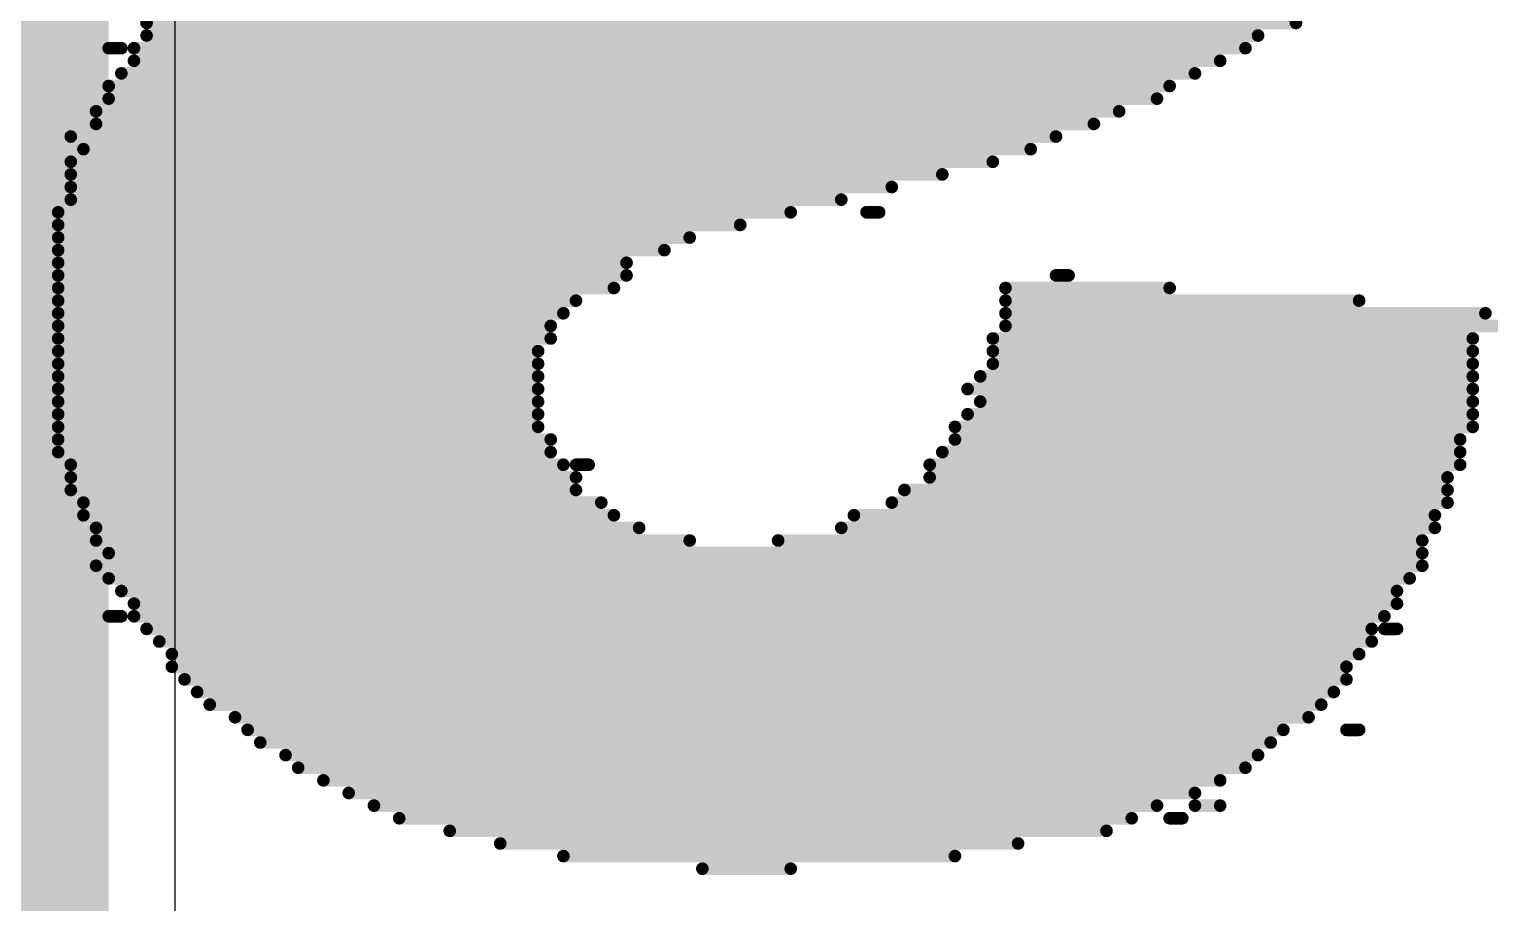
# Model space of a CAD drawing. Header units: inches. Extents: x -0.3 to 9.9, y -0.4 to 5.
# Drawn here: x 1.6047 to 1.7205, y 1.3953 to 1.4645 of the extents above; entities that cross this region are included whole.
import ezdxf

# ---------------------------------------------------------------- set-up
doc = ezdxf.new("R2010")
doc.units = ezdxf.units.IN
doc.header["$MEASUREMENT"] = 0
doc.layers.add('Bottom Layer', color=5, linetype='Continuous')
doc.layers.add('Bottom Overlay', color=54, linetype='Continuous')

msp = doc.modelspace()

# ---------------------------------------------------------------- linework, layer by layer
at = {"layer": 'Bottom Layer'}
msp.add_line((1.61626, 1.273), (1.61626, 1.62877), dxfattribs=at)
msp.add_lwpolyline([(1.586, 1.273, 0.05, 0.05, 0), (1.586, 1.62877, 0.05, 0.05, 0)], format="xyseb", dxfattribs=at)
at = {"layer": 'Bottom Overlay'}
for points in [[(1.614, 1.465, 0.001, 0.001, 0), (1.705, 1.465, 0.001, 0.001, 0)], [(1.614, 1.464, 0.001, 0.001, 0), (1.702, 1.464, 0.001, 0.001, 0)], [(1.611, 1.463, 0.001, 0.001, 0), (1.612, 1.463, 0.001, 0.001, 0)], [(1.613, 1.463, 0.001, 0.001, 0), (1.701, 1.463, 0.001, 0.001, 0)], [(1.613, 1.462, 0.001, 0.001, 0), (1.699, 1.462, 0.001, 0.001, 0)], [(1.612, 1.461, 0.001, 0.001, 0), (1.697, 1.461, 0.001, 0.001, 0)], [(1.611, 1.46, 0.001, 0.001, 0), (1.695, 1.46, 0.001, 0.001, 0)], [(1.611, 1.459, 0.001, 0.001, 0), (1.694, 1.459, 0.001, 0.001, 0)], [(1.61, 1.458, 0.001, 0.001, 0), (1.691, 1.458, 0.001, 0.001, 0)], [(1.61, 1.457, 0.001, 0.001, 0), (1.689, 1.457, 0.001, 0.001, 0)], [(1.608, 1.456, 0.001, 0.001, 0), (1.686, 1.456, 0.001, 0.001, 0)], [(1.609, 1.455, 0.001, 0.001, 0), (1.684, 1.455, 0.001, 0.001, 0)], [(1.608, 1.454, 0.001, 0.001, 0), (1.681, 1.454, 0.001, 0.001, 0)], [(1.608, 1.453, 0.001, 0.001, 0), (1.677, 1.453, 0.001, 0.001, 0)], [(1.608, 1.452, 0.001, 0.001, 0), (1.673, 1.452, 0.001, 0.001, 0)], [(1.608, 1.451, 0.001, 0.001, 0), (1.669, 1.451, 0.001, 0.001, 0)], [(1.607, 1.45, 0.001, 0.001, 0), (1.665, 1.45, 0.001, 0.001, 0)], [(1.671, 1.45, 0.001, 0.001, 0), (1.672, 1.45, 0.001, 0.001, 0)], [(1.607, 1.449, 0.001, 0.001, 0), (1.661, 1.449, 0.001, 0.001, 0)], [(1.607, 1.448, 0.001, 0.001, 0), (1.657, 1.448, 0.001, 0.001, 0)], [(1.607, 1.447, 0.001, 0.001, 0), (1.655, 1.447, 0.001, 0.001, 0)], [(1.607, 1.446, 0.001, 0.001, 0), (1.652, 1.446, 0.001, 0.001, 0)], [(1.607, 1.445, 0.001, 0.001, 0), (1.652, 1.445, 0.001, 0.001, 0)], [(1.686, 1.445, 0.001, 0.001, 0), (1.687, 1.445, 0.001, 0.001, 0)], [(1.607, 1.444, 0.001, 0.001, 0), (1.651, 1.444, 0.001, 0.001, 0)], [(1.682, 1.444, 0.001, 0.001, 0), (1.695, 1.444, 0.001, 0.001, 0)], [(1.607, 1.443, 0.001, 0.001, 0), (1.648, 1.443, 0.001, 0.001, 0)], [(1.682, 1.443, 0.001, 0.001, 0), (1.71, 1.443, 0.001, 0.001, 0)], [(1.607, 1.442, 0.001, 0.001, 0), (1.647, 1.442, 0.001, 0.001, 0)], [(1.682, 1.442, 0.001, 0.001, 0), (1.72, 1.442, 0.001, 0.001, 0)], [(1.607, 1.441, 0.001, 0.001, 0), (1.646, 1.441, 0.001, 0.001, 0)], [(1.607, 1.44, 0.001, 0.001, 0), (1.646, 1.44, 0.001, 0.001, 0)], [(1.681, 1.44, 0.001, 0.001, 0), (1.719, 1.44, 0.001, 0.001, 0)], [(1.682, 1.441, 0.001, 0.001, 0), (1.721, 1.441, 0.001, 0.001, 0)], [(1.607, 1.439, 0.001, 0.001, 0), (1.645, 1.439, 0.001, 0.001, 0)], [(1.681, 1.439, 0.001, 0.001, 0), (1.719, 1.439, 0.001, 0.001, 0)], [(1.607, 1.438, 0.001, 0.001, 0), (1.645, 1.438, 0.001, 0.001, 0)], [(1.681, 1.438, 0.001, 0.001, 0), (1.719, 1.438, 0.001, 0.001, 0)], [(1.607, 1.437, 0.001, 0.001, 0), (1.645, 1.437, 0.001, 0.001, 0)], [(1.68, 1.437, 0.001, 0.001, 0), (1.719, 1.437, 0.001, 0.001, 0)], [(1.607, 1.436, 0.001, 0.001, 0), (1.645, 1.436, 0.001, 0.001, 0)], [(1.679, 1.436, 0.001, 0.001, 0), (1.719, 1.436, 0.001, 0.001, 0)], [(1.607, 1.435, 0.001, 0.001, 0), (1.645, 1.435, 0.001, 0.001, 0)], [(1.68, 1.435, 0.001, 0.001, 0), (1.719, 1.435, 0.001, 0.001, 0)], [(1.607, 1.434, 0.001, 0.001, 0), (1.645, 1.434, 0.001, 0.001, 0)], [(1.607, 1.433, 0.001, 0.001, 0), (1.645, 1.433, 0.001, 0.001, 0)], [(1.678, 1.433, 0.001, 0.001, 0), (1.719, 1.433, 0.001, 0.001, 0)], [(1.679, 1.434, 0.001, 0.001, 0), (1.719, 1.434, 0.001, 0.001, 0)], [(1.607, 1.432, 0.001, 0.001, 0), (1.646, 1.432, 0.001, 0.001, 0)], [(1.678, 1.432, 0.001, 0.001, 0), (1.718, 1.432, 0.001, 0.001, 0)], [(1.607, 1.431, 0.001, 0.001, 0), (1.646, 1.431, 0.001, 0.001, 0)], [(1.677, 1.431, 0.001, 0.001, 0), (1.718, 1.431, 0.001, 0.001, 0)], [(1.608, 1.43, 0.001, 0.001, 0), (1.647, 1.43, 0.001, 0.001, 0)], [(1.648, 1.43, 0.001, 0.001, 0), (1.649, 1.43, 0.001, 0.001, 0)], [(1.676, 1.43, 0.001, 0.001, 0), (1.718, 1.43, 0.001, 0.001, 0)], [(1.608, 1.429, 0.001, 0.001, 0), (1.648, 1.429, 0.001, 0.001, 0)], [(1.676, 1.429, 0.001, 0.001, 0), (1.717, 1.429, 0.001, 0.001, 0)], [(1.608, 1.428, 0.001, 0.001, 0), (1.648, 1.428, 0.001, 0.001, 0)], [(1.674, 1.428, 0.001, 0.001, 0), (1.717, 1.428, 0.001, 0.001, 0)], [(1.609, 1.427, 0.001, 0.001, 0), (1.65, 1.427, 0.001, 0.001, 0)], [(1.673, 1.427, 0.001, 0.001, 0), (1.717, 1.427, 0.001, 0.001, 0)], [(1.609, 1.426, 0.001, 0.001, 0), (1.651, 1.426, 0.001, 0.001, 0)], [(1.61, 1.425, 0.001, 0.001, 0), (1.653, 1.425, 0.001, 0.001, 0)], [(1.669, 1.425, 0.001, 0.001, 0), (1.716, 1.425, 0.001, 0.001, 0)], [(1.67, 1.426, 0.001, 0.001, 0), (1.716, 1.426, 0.001, 0.001, 0)], [(1.61, 1.424, 0.001, 0.001, 0), (1.657, 1.424, 0.001, 0.001, 0)], [(1.664, 1.424, 0.001, 0.001, 0), (1.715, 1.424, 0.001, 0.001, 0)], [(1.611, 1.423, 0.001, 0.001, 0), (1.715, 1.423, 0.001, 0.001, 0)], [(1.61, 1.422, 0.001, 0.001, 0), (1.715, 1.422, 0.001, 0.001, 0)], [(1.611, 1.421, 0.001, 0.001, 0), (1.714, 1.421, 0.001, 0.001, 0)], [(1.612, 1.42, 0.001, 0.001, 0), (1.713, 1.42, 0.001, 0.001, 0)], [(1.611, 1.418, 0.001, 0.001, 0), (1.612, 1.418, 0.001, 0.001, 0)], [(1.613, 1.419, 0.001, 0.001, 0), (1.713, 1.419, 0.001, 0.001, 0)], [(1.613, 1.418, 0.001, 0.001, 0), (1.712, 1.418, 0.001, 0.001, 0)], [(1.614, 1.417, 0.001, 0.001, 0), (1.711, 1.417, 0.001, 0.001, 0)], [(1.712, 1.417, 0.001, 0.001, 0), (1.713, 1.417, 0.001, 0.001, 0)], [(1.615, 1.416, 0.001, 0.001, 0), (1.711, 1.416, 0.001, 0.001, 0)], [(1.616, 1.415, 0.001, 0.001, 0), (1.71, 1.415, 0.001, 0.001, 0)], [(1.616, 1.414, 0.001, 0.001, 0), (1.709, 1.414, 0.001, 0.001, 0)], [(1.617, 1.413, 0.001, 0.001, 0), (1.709, 1.413, 0.001, 0.001, 0)], [(1.618, 1.412, 0.001, 0.001, 0), (1.708, 1.412, 0.001, 0.001, 0)], [(1.619, 1.411, 0.001, 0.001, 0), (1.707, 1.411, 0.001, 0.001, 0)], [(1.621, 1.41, 0.001, 0.001, 0), (1.706, 1.41, 0.001, 0.001, 0)], [(1.622, 1.409, 0.001, 0.001, 0), (1.704, 1.409, 0.001, 0.001, 0)], [(1.709, 1.409, 0.001, 0.001, 0), (1.71, 1.409, 0.001, 0.001, 0)], [(1.623, 1.408, 0.001, 0.001, 0), (1.703, 1.408, 0.001, 0.001, 0)], [(1.625, 1.407, 0.001, 0.001, 0), (1.702, 1.407, 0.001, 0.001, 0)], [(1.626, 1.406, 0.001, 0.001, 0), (1.701, 1.406, 0.001, 0.001, 0)], [(1.628, 1.405, 0.001, 0.001, 0), (1.699, 1.405, 0.001, 0.001, 0)], [(1.63, 1.404, 0.001, 0.001, 0), (1.697, 1.404, 0.001, 0.001, 0)], [(1.632, 1.403, 0.001, 0.001, 0), (1.694, 1.403, 0.001, 0.001, 0)], [(1.697, 1.403, 0.001, 0.001, 0), (1.699, 1.403, 0.001, 0.001, 0)], [(1.634, 1.402, 0.001, 0.001, 0), (1.692, 1.402, 0.001, 0.001, 0)], [(1.695, 1.402, 0.001, 0.001, 0), (1.696, 1.402, 0.001, 0.001, 0)], [(1.638, 1.401, 0.001, 0.001, 0), (1.69, 1.401, 0.001, 0.001, 0)], [(1.642, 1.4, 0.001, 0.001, 0), (1.683, 1.4, 0.001, 0.001, 0)], [(1.647, 1.399, 0.001, 0.001, 0), (1.678, 1.399, 0.001, 0.001, 0)], [(1.658, 1.398, 0.001, 0.001, 0), (1.665, 1.398, 0.001, 0.001, 0)]]:
    msp.add_lwpolyline(points, format="xyseb", dxfattribs=at)
for points in [[(1.61375, 1.465, 0.0005, 0.0005, 1), (1.61425, 1.465, 0.0005, 0.0005, 1)], [(1.70475, 1.465, 0.0005, 0.0005, 1), (1.70525, 1.465, 0.0005, 0.0005, 1)], [(1.61375, 1.464, 0.0005, 0.0005, 1), (1.61425, 1.464, 0.0005, 0.0005, 1)], [(1.70175, 1.464, 0.0005, 0.0005, 1), (1.70225, 1.464, 0.0005, 0.0005, 1)], [(1.61075, 1.463, 0.0005, 0.0005, 1), (1.61125, 1.463, 0.0005, 0.0005, 1)], [(1.61175, 1.463, 0.0005, 0.0005, 1), (1.61225, 1.463, 0.0005, 0.0005, 1)], [(1.61275, 1.463, 0.0005, 0.0005, 1), (1.61325, 1.463, 0.0005, 0.0005, 1)], [(1.61275, 1.462, 0.0005, 0.0005, 1), (1.61325, 1.462, 0.0005, 0.0005, 1)], [(1.69875, 1.462, 0.0005, 0.0005, 1), (1.69925, 1.462, 0.0005, 0.0005, 1)], [(1.70075, 1.463, 0.0005, 0.0005, 1), (1.70125, 1.463, 0.0005, 0.0005, 1)], [(1.61175, 1.461, 0.0005, 0.0005, 1), (1.61225, 1.461, 0.0005, 0.0005, 1)], [(1.69675, 1.461, 0.0005, 0.0005, 1), (1.69725, 1.461, 0.0005, 0.0005, 1)], [(1.61075, 1.46, 0.0005, 0.0005, 1), (1.61125, 1.46, 0.0005, 0.0005, 1)], [(1.69475, 1.46, 0.0005, 0.0005, 1), (1.69525, 1.46, 0.0005, 0.0005, 1)], [(1.61075, 1.459, 0.0005, 0.0005, 1), (1.61125, 1.459, 0.0005, 0.0005, 1)], [(1.69375, 1.459, 0.0005, 0.0005, 1), (1.69425, 1.459, 0.0005, 0.0005, 1)], [(1.60975, 1.458, 0.0005, 0.0005, 1), (1.61025, 1.458, 0.0005, 0.0005, 1)], [(1.69075, 1.458, 0.0005, 0.0005, 1), (1.69125, 1.458, 0.0005, 0.0005, 1)], [(1.60975, 1.457, 0.0005, 0.0005, 1), (1.61025, 1.457, 0.0005, 0.0005, 1)], [(1.68875, 1.457, 0.0005, 0.0005, 1), (1.68925, 1.457, 0.0005, 0.0005, 1)], [(1.60775, 1.456, 0.0005, 0.0005, 1), (1.60825, 1.456, 0.0005, 0.0005, 1)], [(1.60875, 1.455, 0.0005, 0.0005, 1), (1.60925, 1.455, 0.0005, 0.0005, 1)], [(1.68375, 1.455, 0.0005, 0.0005, 1), (1.68425, 1.455, 0.0005, 0.0005, 1)], [(1.68575, 1.456, 0.0005, 0.0005, 1), (1.68625, 1.456, 0.0005, 0.0005, 1)], [(1.60775, 1.454, 0.0005, 0.0005, 1), (1.60825, 1.454, 0.0005, 0.0005, 1)], [(1.68075, 1.454, 0.0005, 0.0005, 1), (1.68125, 1.454, 0.0005, 0.0005, 1)], [(1.60775, 1.453, 0.0005, 0.0005, 1), (1.60825, 1.453, 0.0005, 0.0005, 1)], [(1.67675, 1.453, 0.0005, 0.0005, 1), (1.67725, 1.453, 0.0005, 0.0005, 1)], [(1.60775, 1.452, 0.0005, 0.0005, 1), (1.60825, 1.452, 0.0005, 0.0005, 1)], [(1.67275, 1.452, 0.0005, 0.0005, 1), (1.67325, 1.452, 0.0005, 0.0005, 1)], [(1.60775, 1.451, 0.0005, 0.0005, 1), (1.60825, 1.451, 0.0005, 0.0005, 1)], [(1.66875, 1.451, 0.0005, 0.0005, 1), (1.66925, 1.451, 0.0005, 0.0005, 1)], [(1.60675, 1.45, 0.0005, 0.0005, 1), (1.60725, 1.45, 0.0005, 0.0005, 1)], [(1.66475, 1.45, 0.0005, 0.0005, 1), (1.66525, 1.45, 0.0005, 0.0005, 1)], [(1.67075, 1.45, 0.0005, 0.0005, 1), (1.67125, 1.45, 0.0005, 0.0005, 1)], [(1.67175, 1.45, 0.0005, 0.0005, 1), (1.67225, 1.45, 0.0005, 0.0005, 1)], [(1.60675, 1.449, 0.0005, 0.0005, 1), (1.60725, 1.449, 0.0005, 0.0005, 1)], [(1.66075, 1.449, 0.0005, 0.0005, 1), (1.66125, 1.449, 0.0005, 0.0005, 1)], [(1.60675, 1.448, 0.0005, 0.0005, 1), (1.60725, 1.448, 0.0005, 0.0005, 1)], [(1.60675, 1.447, 0.0005, 0.0005, 1), (1.60725, 1.447, 0.0005, 0.0005, 1)], [(1.65475, 1.447, 0.0005, 0.0005, 1), (1.65525, 1.447, 0.0005, 0.0005, 1)], [(1.65675, 1.448, 0.0005, 0.0005, 1), (1.65725, 1.448, 0.0005, 0.0005, 1)], [(1.60675, 1.446, 0.0005, 0.0005, 1), (1.60725, 1.446, 0.0005, 0.0005, 1)], [(1.65175, 1.446, 0.0005, 0.0005, 1), (1.65225, 1.446, 0.0005, 0.0005, 1)], [(1.60675, 1.445, 0.0005, 0.0005, 1), (1.60725, 1.445, 0.0005, 0.0005, 1)], [(1.65175, 1.445, 0.0005, 0.0005, 1), (1.65225, 1.445, 0.0005, 0.0005, 1)], [(1.68575, 1.445, 0.0005, 0.0005, 1), (1.68625, 1.445, 0.0005, 0.0005, 1)], [(1.68675, 1.445, 0.0005, 0.0005, 1), (1.68725, 1.445, 0.0005, 0.0005, 1)], [(1.60675, 1.444, 0.0005, 0.0005, 1), (1.60725, 1.444, 0.0005, 0.0005, 1)], [(1.65075, 1.444, 0.0005, 0.0005, 1), (1.65125, 1.444, 0.0005, 0.0005, 1)], [(1.68175, 1.444, 0.0005, 0.0005, 1), (1.68225, 1.444, 0.0005, 0.0005, 1)], [(1.69475, 1.444, 0.0005, 0.0005, 1), (1.69525, 1.444, 0.0005, 0.0005, 1)], [(1.60675, 1.443, 0.0005, 0.0005, 1), (1.60725, 1.443, 0.0005, 0.0005, 1)], [(1.64775, 1.443, 0.0005, 0.0005, 1), (1.64825, 1.443, 0.0005, 0.0005, 1)], [(1.68175, 1.443, 0.0005, 0.0005, 1), (1.68225, 1.443, 0.0005, 0.0005, 1)], [(1.70975, 1.443, 0.0005, 0.0005, 1), (1.71025, 1.443, 0.0005, 0.0005, 1)], [(1.60675, 1.442, 0.0005, 0.0005, 1), (1.60725, 1.442, 0.0005, 0.0005, 1)], [(1.64675, 1.442, 0.0005, 0.0005, 1), (1.64725, 1.442, 0.0005, 0.0005, 1)], [(1.68175, 1.442, 0.0005, 0.0005, 1), (1.68225, 1.442, 0.0005, 0.0005, 1)], [(1.71975, 1.442, 0.0005, 0.0005, 1), (1.72025, 1.442, 0.0005, 0.0005, 1)], [(1.60675, 1.441, 0.0005, 0.0005, 1), (1.60725, 1.441, 0.0005, 0.0005, 1)], [(1.60675, 1.44, 0.0005, 0.0005, 1), (1.60725, 1.44, 0.0005, 0.0005, 1)], [(1.64575, 1.441, 0.0005, 0.0005, 1), (1.64625, 1.441, 0.0005, 0.0005, 1)], [(1.64575, 1.44, 0.0005, 0.0005, 1), (1.64625, 1.44, 0.0005, 0.0005, 1)], [(1.68075, 1.44, 0.0005, 0.0005, 1), (1.68125, 1.44, 0.0005, 0.0005, 1)], [(1.68175, 1.441, 0.0005, 0.0005, 1), (1.68225, 1.441, 0.0005, 0.0005, 1)], [(1.71875, 1.44, 0.0005, 0.0005, 1), (1.71925, 1.44, 0.0005, 0.0005, 1)], [(1.60675, 1.439, 0.0005, 0.0005, 1), (1.60725, 1.439, 0.0005, 0.0005, 1)], [(1.64475, 1.439, 0.0005, 0.0005, 1), (1.64525, 1.439, 0.0005, 0.0005, 1)], [(1.68075, 1.439, 0.0005, 0.0005, 1), (1.68125, 1.439, 0.0005, 0.0005, 1)], [(1.71875, 1.439, 0.0005, 0.0005, 1), (1.71925, 1.439, 0.0005, 0.0005, 1)], [(1.60675, 1.438, 0.0005, 0.0005, 1), (1.60725, 1.438, 0.0005, 0.0005, 1)], [(1.64475, 1.438, 0.0005, 0.0005, 1), (1.64525, 1.438, 0.0005, 0.0005, 1)], [(1.68075, 1.438, 0.0005, 0.0005, 1), (1.68125, 1.438, 0.0005, 0.0005, 1)], [(1.71875, 1.438, 0.0005, 0.0005, 1), (1.71925, 1.438, 0.0005, 0.0005, 1)], [(1.60675, 1.437, 0.0005, 0.0005, 1), (1.60725, 1.437, 0.0005, 0.0005, 1)], [(1.64475, 1.437, 0.0005, 0.0005, 1), (1.64525, 1.437, 0.0005, 0.0005, 1)], [(1.67975, 1.437, 0.0005, 0.0005, 1), (1.68025, 1.437, 0.0005, 0.0005, 1)], [(1.71875, 1.437, 0.0005, 0.0005, 1), (1.71925, 1.437, 0.0005, 0.0005, 1)], [(1.60675, 1.436, 0.0005, 0.0005, 1), (1.60725, 1.436, 0.0005, 0.0005, 1)], [(1.64475, 1.436, 0.0005, 0.0005, 1), (1.64525, 1.436, 0.0005, 0.0005, 1)], [(1.67875, 1.436, 0.0005, 0.0005, 1), (1.67925, 1.436, 0.0005, 0.0005, 1)], [(1.71875, 1.436, 0.0005, 0.0005, 1), (1.71925, 1.436, 0.0005, 0.0005, 1)], [(1.60675, 1.435, 0.0005, 0.0005, 1), (1.60725, 1.435, 0.0005, 0.0005, 1)], [(1.64475, 1.435, 0.0005, 0.0005, 1), (1.64525, 1.435, 0.0005, 0.0005, 1)], [(1.67975, 1.435, 0.0005, 0.0005, 1), (1.68025, 1.435, 0.0005, 0.0005, 1)], [(1.71875, 1.435, 0.0005, 0.0005, 1), (1.71925, 1.435, 0.0005, 0.0005, 1)], [(1.60675, 1.434, 0.0005, 0.0005, 1), (1.60725, 1.434, 0.0005, 0.0005, 1)], [(1.60675, 1.433, 0.0005, 0.0005, 1), (1.60725, 1.433, 0.0005, 0.0005, 1)], [(1.64475, 1.434, 0.0005, 0.0005, 1), (1.64525, 1.434, 0.0005, 0.0005, 1)], [(1.64475, 1.433, 0.0005, 0.0005, 1), (1.64525, 1.433, 0.0005, 0.0005, 1)], [(1.67775, 1.433, 0.0005, 0.0005, 1), (1.67825, 1.433, 0.0005, 0.0005, 1)], [(1.67875, 1.434, 0.0005, 0.0005, 1), (1.67925, 1.434, 0.0005, 0.0005, 1)], [(1.71875, 1.434, 0.0005, 0.0005, 1), (1.71925, 1.434, 0.0005, 0.0005, 1)], [(1.71875, 1.433, 0.0005, 0.0005, 1), (1.71925, 1.433, 0.0005, 0.0005, 1)], [(1.60675, 1.432, 0.0005, 0.0005, 1), (1.60725, 1.432, 0.0005, 0.0005, 1)], [(1.64575, 1.432, 0.0005, 0.0005, 1), (1.64625, 1.432, 0.0005, 0.0005, 1)], [(1.67775, 1.432, 0.0005, 0.0005, 1), (1.67825, 1.432, 0.0005, 0.0005, 1)], [(1.71775, 1.432, 0.0005, 0.0005, 1), (1.71825, 1.432, 0.0005, 0.0005, 1)], [(1.60675, 1.431, 0.0005, 0.0005, 1), (1.60725, 1.431, 0.0005, 0.0005, 1)], [(1.64575, 1.431, 0.0005, 0.0005, 1), (1.64625, 1.431, 0.0005, 0.0005, 1)], [(1.67675, 1.431, 0.0005, 0.0005, 1), (1.67725, 1.431, 0.0005, 0.0005, 1)], [(1.71775, 1.431, 0.0005, 0.0005, 1), (1.71825, 1.431, 0.0005, 0.0005, 1)], [(1.60775, 1.43, 0.0005, 0.0005, 1), (1.60825, 1.43, 0.0005, 0.0005, 1)], [(1.64675, 1.43, 0.0005, 0.0005, 1), (1.64725, 1.43, 0.0005, 0.0005, 1)], [(1.64775, 1.43, 0.0005, 0.0005, 1), (1.64825, 1.43, 0.0005, 0.0005, 1)], [(1.64875, 1.43, 0.0005, 0.0005, 1), (1.64925, 1.43, 0.0005, 0.0005, 1)], [(1.67575, 1.43, 0.0005, 0.0005, 1), (1.67625, 1.43, 0.0005, 0.0005, 1)], [(1.71775, 1.43, 0.0005, 0.0005, 1), (1.71825, 1.43, 0.0005, 0.0005, 1)], [(1.60775, 1.429, 0.0005, 0.0005, 1), (1.60825, 1.429, 0.0005, 0.0005, 1)], [(1.64775, 1.429, 0.0005, 0.0005, 1), (1.64825, 1.429, 0.0005, 0.0005, 1)], [(1.67575, 1.429, 0.0005, 0.0005, 1), (1.67625, 1.429, 0.0005, 0.0005, 1)], [(1.71675, 1.429, 0.0005, 0.0005, 1), (1.71725, 1.429, 0.0005, 0.0005, 1)], [(1.60775, 1.428, 0.0005, 0.0005, 1), (1.60825, 1.428, 0.0005, 0.0005, 1)], [(1.64775, 1.428, 0.0005, 0.0005, 1), (1.64825, 1.428, 0.0005, 0.0005, 1)], [(1.67375, 1.428, 0.0005, 0.0005, 1), (1.67425, 1.428, 0.0005, 0.0005, 1)], [(1.71675, 1.428, 0.0005, 0.0005, 1), (1.71725, 1.428, 0.0005, 0.0005, 1)], [(1.60875, 1.427, 0.0005, 0.0005, 1), (1.60925, 1.427, 0.0005, 0.0005, 1)], [(1.64975, 1.427, 0.0005, 0.0005, 1), (1.65025, 1.427, 0.0005, 0.0005, 1)], [(1.67275, 1.427, 0.0005, 0.0005, 1), (1.67325, 1.427, 0.0005, 0.0005, 1)], [(1.71675, 1.427, 0.0005, 0.0005, 1), (1.71725, 1.427, 0.0005, 0.0005, 1)], [(1.60875, 1.426, 0.0005, 0.0005, 1), (1.60925, 1.426, 0.0005, 0.0005, 1)], [(1.60975, 1.425, 0.0005, 0.0005, 1), (1.61025, 1.425, 0.0005, 0.0005, 1)], [(1.65075, 1.426, 0.0005, 0.0005, 1), (1.65125, 1.426, 0.0005, 0.0005, 1)], [(1.65275, 1.425, 0.0005, 0.0005, 1), (1.65325, 1.425, 0.0005, 0.0005, 1)], [(1.66875, 1.425, 0.0005, 0.0005, 1), (1.66925, 1.425, 0.0005, 0.0005, 1)], [(1.66975, 1.426, 0.0005, 0.0005, 1), (1.67025, 1.426, 0.0005, 0.0005, 1)], [(1.71575, 1.426, 0.0005, 0.0005, 1), (1.71625, 1.426, 0.0005, 0.0005, 1)], [(1.71575, 1.425, 0.0005, 0.0005, 1), (1.71625, 1.425, 0.0005, 0.0005, 1)], [(1.60975, 1.424, 0.0005, 0.0005, 1), (1.61025, 1.424, 0.0005, 0.0005, 1)], [(1.65675, 1.424, 0.0005, 0.0005, 1), (1.65725, 1.424, 0.0005, 0.0005, 1)], [(1.66375, 1.424, 0.0005, 0.0005, 1), (1.66425, 1.424, 0.0005, 0.0005, 1)], [(1.71475, 1.424, 0.0005, 0.0005, 1), (1.71525, 1.424, 0.0005, 0.0005, 1)], [(1.61075, 1.423, 0.0005, 0.0005, 1), (1.61125, 1.423, 0.0005, 0.0005, 1)], [(1.71475, 1.423, 0.0005, 0.0005, 1), (1.71525, 1.423, 0.0005, 0.0005, 1)], [(1.60975, 1.422, 0.0005, 0.0005, 1), (1.61025, 1.422, 0.0005, 0.0005, 1)], [(1.71475, 1.422, 0.0005, 0.0005, 1), (1.71525, 1.422, 0.0005, 0.0005, 1)], [(1.61075, 1.421, 0.0005, 0.0005, 1), (1.61125, 1.421, 0.0005, 0.0005, 1)], [(1.71375, 1.421, 0.0005, 0.0005, 1), (1.71425, 1.421, 0.0005, 0.0005, 1)], [(1.61175, 1.42, 0.0005, 0.0005, 1), (1.61225, 1.42, 0.0005, 0.0005, 1)], [(1.71275, 1.42, 0.0005, 0.0005, 1), (1.71325, 1.42, 0.0005, 0.0005, 1)], [(1.61075, 1.418, 0.0005, 0.0005, 1), (1.61125, 1.418, 0.0005, 0.0005, 1)], [(1.61175, 1.418, 0.0005, 0.0005, 1), (1.61225, 1.418, 0.0005, 0.0005, 1)], [(1.61275, 1.419, 0.0005, 0.0005, 1), (1.61325, 1.419, 0.0005, 0.0005, 1)], [(1.61275, 1.418, 0.0005, 0.0005, 1), (1.61325, 1.418, 0.0005, 0.0005, 1)], [(1.71175, 1.418, 0.0005, 0.0005, 1), (1.71225, 1.418, 0.0005, 0.0005, 1)], [(1.71275, 1.419, 0.0005, 0.0005, 1), (1.71325, 1.419, 0.0005, 0.0005, 1)], [(1.61375, 1.417, 0.0005, 0.0005, 1), (1.61425, 1.417, 0.0005, 0.0005, 1)], [(1.71075, 1.417, 0.0005, 0.0005, 1), (1.71125, 1.417, 0.0005, 0.0005, 1)], [(1.71175, 1.417, 0.0005, 0.0005, 1), (1.71225, 1.417, 0.0005, 0.0005, 1)], [(1.71275, 1.417, 0.0005, 0.0005, 1), (1.71325, 1.417, 0.0005, 0.0005, 1)], [(1.61475, 1.416, 0.0005, 0.0005, 1), (1.61525, 1.416, 0.0005, 0.0005, 1)], [(1.71075, 1.416, 0.0005, 0.0005, 1), (1.71125, 1.416, 0.0005, 0.0005, 1)], [(1.61575, 1.415, 0.0005, 0.0005, 1), (1.61625, 1.415, 0.0005, 0.0005, 1)], [(1.70975, 1.415, 0.0005, 0.0005, 1), (1.71025, 1.415, 0.0005, 0.0005, 1)], [(1.61575, 1.414, 0.0005, 0.0005, 1), (1.61625, 1.414, 0.0005, 0.0005, 1)], [(1.70875, 1.414, 0.0005, 0.0005, 1), (1.70925, 1.414, 0.0005, 0.0005, 1)], [(1.61675, 1.413, 0.0005, 0.0005, 1), (1.61725, 1.413, 0.0005, 0.0005, 1)], [(1.70875, 1.413, 0.0005, 0.0005, 1), (1.70925, 1.413, 0.0005, 0.0005, 1)], [(1.61775, 1.412, 0.0005, 0.0005, 1), (1.61825, 1.412, 0.0005, 0.0005, 1)], [(1.61875, 1.411, 0.0005, 0.0005, 1), (1.61925, 1.411, 0.0005, 0.0005, 1)], [(1.70675, 1.411, 0.0005, 0.0005, 1), (1.70725, 1.411, 0.0005, 0.0005, 1)], [(1.70775, 1.412, 0.0005, 0.0005, 1), (1.70825, 1.412, 0.0005, 0.0005, 1)], [(1.62075, 1.41, 0.0005, 0.0005, 1), (1.62125, 1.41, 0.0005, 0.0005, 1)], [(1.70575, 1.41, 0.0005, 0.0005, 1), (1.70625, 1.41, 0.0005, 0.0005, 1)], [(1.62175, 1.409, 0.0005, 0.0005, 1), (1.62225, 1.409, 0.0005, 0.0005, 1)], [(1.70375, 1.409, 0.0005, 0.0005, 1), (1.70425, 1.409, 0.0005, 0.0005, 1)], [(1.70875, 1.409, 0.0005, 0.0005, 1), (1.70925, 1.409, 0.0005, 0.0005, 1)], [(1.70975, 1.409, 0.0005, 0.0005, 1), (1.71025, 1.409, 0.0005, 0.0005, 1)], [(1.62275, 1.408, 0.0005, 0.0005, 1), (1.62325, 1.408, 0.0005, 0.0005, 1)], [(1.70275, 1.408, 0.0005, 0.0005, 1), (1.70325, 1.408, 0.0005, 0.0005, 1)], [(1.62475, 1.407, 0.0005, 0.0005, 1), (1.62525, 1.407, 0.0005, 0.0005, 1)], [(1.70175, 1.407, 0.0005, 0.0005, 1), (1.70225, 1.407, 0.0005, 0.0005, 1)], [(1.62575, 1.406, 0.0005, 0.0005, 1), (1.62625, 1.406, 0.0005, 0.0005, 1)], [(1.70075, 1.406, 0.0005, 0.0005, 1), (1.70125, 1.406, 0.0005, 0.0005, 1)], [(1.62775, 1.405, 0.0005, 0.0005, 1), (1.62825, 1.405, 0.0005, 0.0005, 1)], [(1.69875, 1.405, 0.0005, 0.0005, 1), (1.69925, 1.405, 0.0005, 0.0005, 1)], [(1.62975, 1.404, 0.0005, 0.0005, 1), (1.63025, 1.404, 0.0005, 0.0005, 1)], [(1.63175, 1.403, 0.0005, 0.0005, 1), (1.63225, 1.403, 0.0005, 0.0005, 1)], [(1.69375, 1.403, 0.0005, 0.0005, 1), (1.69425, 1.403, 0.0005, 0.0005, 1)], [(1.69675, 1.404, 0.0005, 0.0005, 1), (1.69725, 1.404, 0.0005, 0.0005, 1)], [(1.69675, 1.403, 0.0005, 0.0005, 1), (1.69725, 1.403, 0.0005, 0.0005, 1)], [(1.69875, 1.403, 0.0005, 0.0005, 1), (1.69925, 1.403, 0.0005, 0.0005, 1)], [(1.63375, 1.402, 0.0005, 0.0005, 1), (1.63425, 1.402, 0.0005, 0.0005, 1)], [(1.69175, 1.402, 0.0005, 0.0005, 1), (1.69225, 1.402, 0.0005, 0.0005, 1)], [(1.69475, 1.402, 0.0005, 0.0005, 1), (1.69525, 1.402, 0.0005, 0.0005, 1)], [(1.69575, 1.402, 0.0005, 0.0005, 1), (1.69625, 1.402, 0.0005, 0.0005, 1)], [(1.63775, 1.401, 0.0005, 0.0005, 1), (1.63825, 1.401, 0.0005, 0.0005, 1)], [(1.68975, 1.401, 0.0005, 0.0005, 1), (1.69025, 1.401, 0.0005, 0.0005, 1)], [(1.64175, 1.4, 0.0005, 0.0005, 1), (1.64225, 1.4, 0.0005, 0.0005, 1)], [(1.68275, 1.4, 0.0005, 0.0005, 1), (1.68325, 1.4, 0.0005, 0.0005, 1)], [(1.64675, 1.399, 0.0005, 0.0005, 1), (1.64725, 1.399, 0.0005, 0.0005, 1)], [(1.67775, 1.399, 0.0005, 0.0005, 1), (1.67825, 1.399, 0.0005, 0.0005, 1)], [(1.65775, 1.398, 0.0005, 0.0005, 1), (1.65825, 1.398, 0.0005, 0.0005, 1)], [(1.66475, 1.398, 0.0005, 0.0005, 1), (1.66525, 1.398, 0.0005, 0.0005, 1)]]:
    msp.add_lwpolyline(points, format="xyseb", close=True, dxfattribs=at)

doc.saveas('drawing.dxf')
